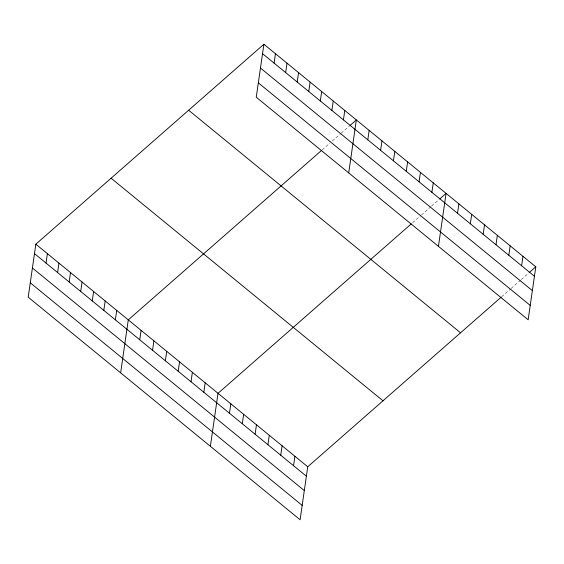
<?xml version="1.0" encoding="UTF-8"?>
<svg xmlns="http://www.w3.org/2000/svg" width="564" height="564" viewBox="0 0 564 564"><rect width="100%" height="100%" fill="white"/><g stroke="black" fill="none" stroke-linecap="round" stroke-linejoin="round"><path stroke-width="0.42" stroke-dasharray="2.82 2.11" d="M322.192 149.862L329.785 143.214M332.309 140.993L340.536 133.788M341.164 133.231L349.391 126.019M412.552 222.759L420.772 215.554M421.407 214.997L430.896 206.685M431.523 206.128L439.116 199.473M501.65 296.77L510.505 289.008M511.132 288.451L520.621 280.132M521.256 279.575L528.842 272.927"/><path stroke-width="0.85" d="M263.896 44.246L256.26 97.227L528.165 319.802L535.8 266.821L263.896 44.246L35.835 244.198L28.2 297.179L300.104 519.754L307.74 466.773L501.015 297.32M46.029 263.078L47.39 253.659M57.591 272.539L58.945 263.113M69.146 282L70.5 272.574M80.701 291.454L82.055 282.035M92.256 300.915L93.617 291.496M103.811 310.376L105.172 300.95M115.366 319.837L116.727 310.411M120.647 372.853L128.282 319.873L321.558 150.419M139.745 339.789L141.099 330.363M152.562 350.279L153.916 340.86M165.379 360.777L166.732 351.351M178.196 371.267L179.556 361.848M191.013 381.757L192.373 372.339M203.83 392.255L205.19 382.829M210.372 446.3L218.007 393.327L411.29 223.873M274.097 63.126L275.451 53.707M229.47 413.236L230.824 403.817M285.652 72.587L287.013 63.168M242.287 423.733L243.648 414.307M297.207 82.048L298.567 72.622M255.104 434.224L256.465 424.805M308.762 91.509L310.122 82.083M267.921 444.721L269.282 435.295M320.317 100.963L321.677 91.544M280.745 455.211L282.099 445.793M331.879 110.424L333.232 101.005M293.562 465.702L294.916 456.283M343.434 119.885L344.787 110.466M348.707 172.901L356.342 119.92L350.018 125.469M367.806 139.837L369.166 130.418M380.622 150.327L381.983 140.908M393.439 160.825L394.8 151.399M406.263 171.315L407.617 161.896M419.08 181.812L420.434 172.387M431.897 192.303L433.251 182.884M438.439 246.355L446.075 193.374L439.751 198.916M457.531 213.291L458.892 203.865M470.348 223.781L471.708 214.362M483.172 234.272L484.525 224.853M495.989 244.769L497.342 235.343M508.806 255.259L510.166 245.841M521.622 265.757L522.983 256.331M529.476 272.37L535.8 266.821M262.542 53.665L534.439 276.247M260.469 68.04L532.374 290.622M258.333 82.852L530.238 305.427M188.637 110.227L460.541 332.809M111.094 178.21L382.998 400.792M35.835 244.198L307.74 466.773M34.474 253.617L306.379 476.199M32.409 267.992L304.306 490.574M30.273 282.804L302.17 505.379"/></g></svg>
